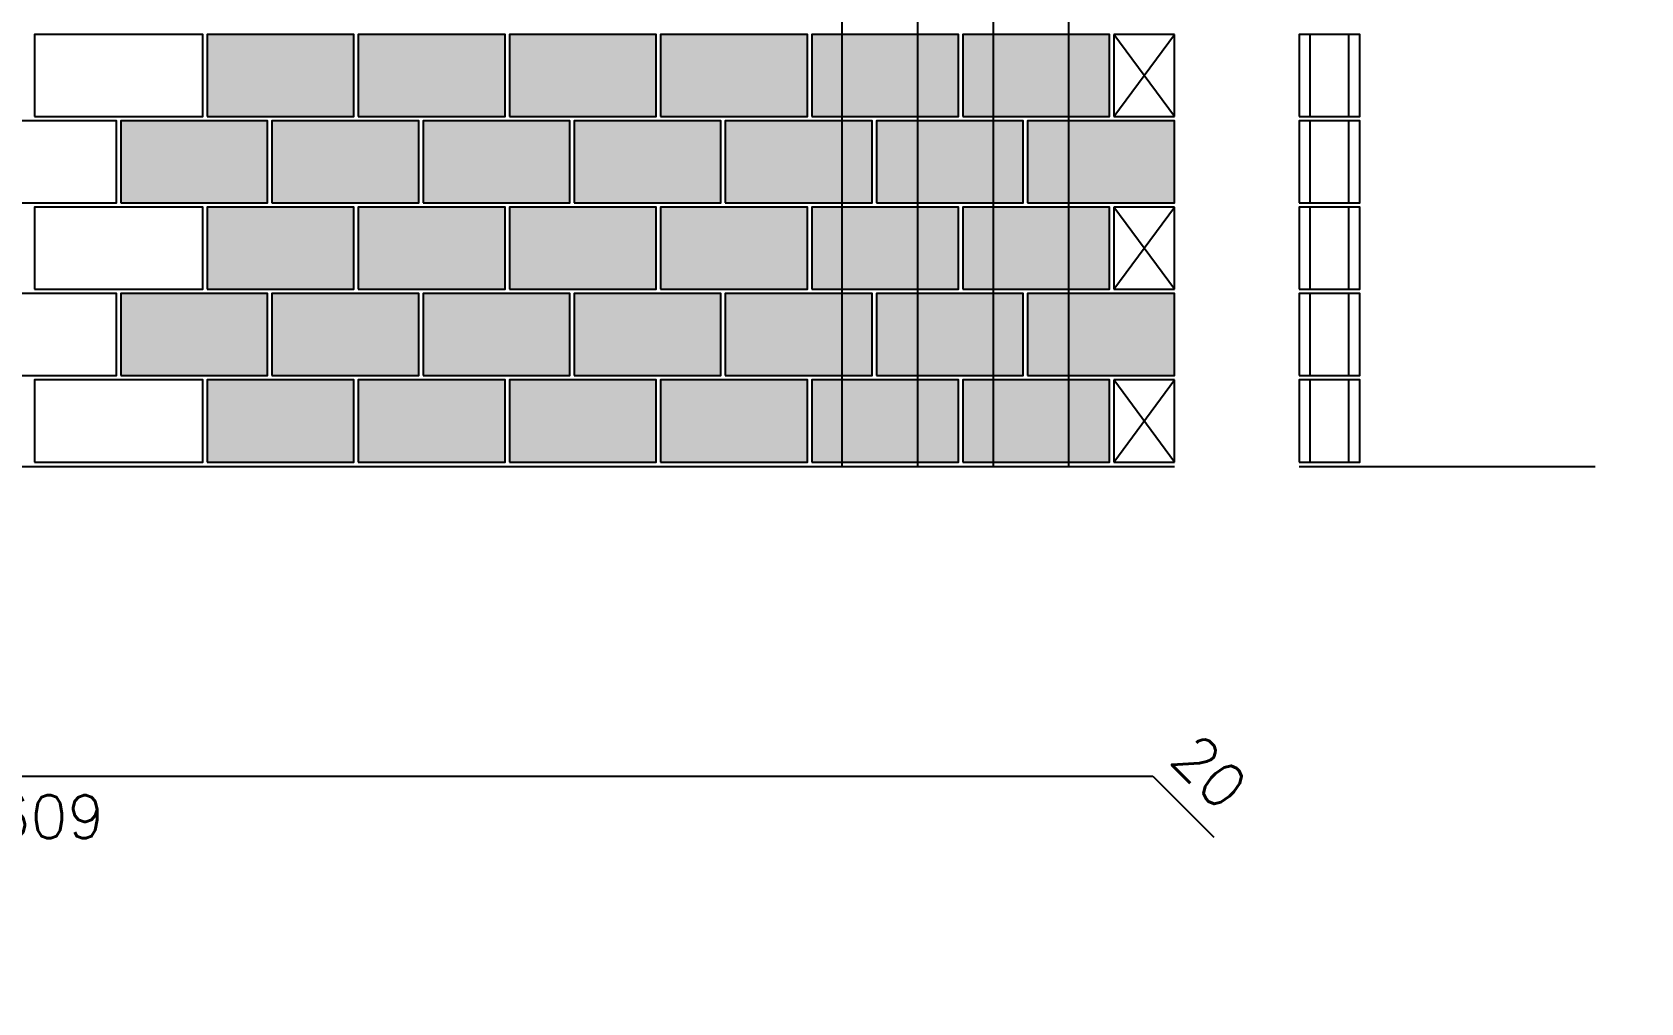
# Model space of a CAD drawing. Extents: x -1.9 to 86, y -1.6 to 60.9.
# Drawn here: x 25.77 to 33.22, y 45.01 to 49.5 of the extents above; entities that cross this region are included whole.
import ezdxf

# ---------------------------------------------------------------- set-up
doc = ezdxf.new("R2010")
doc.units = 0
doc.header["$MEASUREMENT"] = 0
for name, color, linetype in [('PENA_02', 2, 'CONTINUOUS'), ('PENA_03', 3, 'CONTINUOUS'), ('PENA_05', 5, 'CONTINUOUS'), ('PENA_21', 100, 'CONTINUOUS')]:
    doc.layers.add(name, color=color, linetype=linetype)
doc.styles.get("Standard").update_dxf_attribs({"font": 'ROMANS.SHX'})

msp = doc.modelspace()

# ---------------------------------------------------------------- linework, layer by layer
at = {"layer": 'PENA_02', "linetype": 'Continuous'}
for p, q in [((31.0616, 49.4933), (30.7816, 49.4933)), ((30.7816, 49.4933), (30.7816, 49.1133)), ((31.0616, 49.1133), (31.0616, 49.4933)), ((30.7816, 49.1133), (31.0616, 49.1133)), ((31.0616, 48.6933), (30.7816, 48.6933)), ((30.7816, 48.6933), (30.7816, 48.3133)), ((31.0616, 48.3133), (31.0616, 48.6933)), ((30.7816, 48.3133), (31.0616, 48.3133)), ((31.0616, 47.8933), (30.7816, 47.8933)), ((30.7816, 47.8933), (30.7816, 47.5133)), ((31.0616, 47.5133), (31.0616, 47.8933)), ((8.0816, 47.4933), (31.0616, 47.4933)), ((30.7816, 47.5133), (31.0616, 47.5133))]:
    msp.add_line(p, q, dxfattribs=at)
for points in [[(25.7816, 49.1133), (26.5616, 49.1133), (26.5616, 49.4933), (25.7816, 49.4933), (25.7816, 49.1133)], [(26.5816, 49.1133), (27.2616, 49.1133), (27.2616, 49.4933), (26.5816, 49.4933), (26.5816, 49.1133)], [(27.2816, 49.1133), (27.9616, 49.1133), (27.9616, 49.4933), (27.2816, 49.4933), (27.2816, 49.1133)], [(27.9816, 49.1133), (28.6616, 49.1133), (28.6616, 49.4933), (27.9816, 49.4933), (27.9816, 49.1133)], [(28.6816, 49.1133), (29.3616, 49.1133), (29.3616, 49.4933), (28.6816, 49.4933), (28.6816, 49.1133)], [(29.3816, 49.1133), (30.0616, 49.1133), (30.0616, 49.4933), (29.3816, 49.4933), (29.3816, 49.1133)], [(30.0816, 49.1133), (30.7616, 49.1133), (30.7616, 49.4933), (30.0816, 49.4933), (30.0816, 49.1133)], [(25.3816, 48.7133), (26.1616, 48.7133), (26.1616, 49.0933), (25.3816, 49.0933), (25.3816, 48.7133)], [(26.1816, 48.7133), (26.8616, 48.7133), (26.8616, 49.0933), (26.1816, 49.0933), (26.1816, 48.7133)], [(26.8816, 48.7133), (27.5616, 48.7133), (27.5616, 49.0933), (26.8816, 49.0933), (26.8816, 48.7133)], [(27.5816, 48.7133), (28.2616, 48.7133), (28.2616, 49.0933), (27.5816, 49.0933), (27.5816, 48.7133)], [(28.2816, 48.7133), (28.9616, 48.7133), (28.9616, 49.0933), (28.2816, 49.0933), (28.2816, 48.7133)], [(28.9816, 48.7133), (29.6616, 48.7133), (29.6616, 49.0933), (28.9816, 49.0933), (28.9816, 48.7133)], [(29.6816, 48.7133), (30.3616, 48.7133), (30.3616, 49.0933), (29.6816, 49.0933), (29.6816, 48.7133)], [(30.3816, 48.7133), (31.0616, 48.7133), (31.0616, 49.0933), (30.3816, 49.0933), (30.3816, 48.7133)], [(25.7816, 48.3133), (26.5616, 48.3133), (26.5616, 48.6933), (25.7816, 48.6933), (25.7816, 48.3133)], [(26.5816, 48.3133), (27.2616, 48.3133), (27.2616, 48.6933), (26.5816, 48.6933), (26.5816, 48.3133)], [(27.2816, 48.3133), (27.9616, 48.3133), (27.9616, 48.6933), (27.2816, 48.6933), (27.2816, 48.3133)], [(27.9816, 48.3133), (28.6616, 48.3133), (28.6616, 48.6933), (27.9816, 48.6933), (27.9816, 48.3133)], [(28.6816, 48.3133), (29.3616, 48.3133), (29.3616, 48.6933), (28.6816, 48.6933), (28.6816, 48.3133)], [(29.3816, 48.3133), (30.0616, 48.3133), (30.0616, 48.6933), (29.3816, 48.6933), (29.3816, 48.3133)], [(30.0816, 48.3133), (30.7616, 48.3133), (30.7616, 48.6933), (30.0816, 48.6933), (30.0816, 48.3133)], [(25.3816, 47.9133), (26.1616, 47.9133), (26.1616, 48.2933), (25.3816, 48.2933), (25.3816, 47.9133)], [(26.1816, 47.9133), (26.8616, 47.9133), (26.8616, 48.2933), (26.1816, 48.2933), (26.1816, 47.9133)], [(26.8816, 47.9133), (27.5616, 47.9133), (27.5616, 48.2933), (26.8816, 48.2933), (26.8816, 47.9133)], [(27.5816, 47.9133), (28.2616, 47.9133), (28.2616, 48.2933), (27.5816, 48.2933), (27.5816, 47.9133)], [(28.2816, 47.9133), (28.9616, 47.9133), (28.9616, 48.2933), (28.2816, 48.2933), (28.2816, 47.9133)], [(28.9816, 47.9133), (29.6616, 47.9133), (29.6616, 48.2933), (28.9816, 48.2933), (28.9816, 47.9133)], [(29.6816, 47.9133), (30.3616, 47.9133), (30.3616, 48.2933), (29.6816, 48.2933), (29.6816, 47.9133)], [(30.3816, 47.9133), (31.0616, 47.9133), (31.0616, 48.2933), (30.3816, 48.2933), (30.3816, 47.9133)], [(25.7816, 47.5133), (26.5616, 47.5133), (26.5616, 47.8933), (25.7816, 47.8933), (25.7816, 47.5133)], [(26.5816, 47.5133), (27.2616, 47.5133), (27.2616, 47.8933), (26.5816, 47.8933), (26.5816, 47.5133)], [(27.2816, 47.5133), (27.9616, 47.5133), (27.9616, 47.8933), (27.2816, 47.8933), (27.2816, 47.5133)], [(27.9816, 47.5133), (28.6616, 47.5133), (28.6616, 47.8933), (27.9816, 47.8933), (27.9816, 47.5133)], [(28.6816, 47.5133), (29.3616, 47.5133), (29.3616, 47.8933), (28.6816, 47.8933), (28.6816, 47.5133)], [(29.3816, 47.5133), (30.0616, 47.5133), (30.0616, 47.8933), (29.3816, 47.8933), (29.3816, 47.5133)], [(30.0816, 47.5133), (30.7616, 47.5133), (30.7616, 47.8933), (30.0816, 47.8933), (30.0816, 47.5133)]]:
    msp.add_lwpolyline(points, dxfattribs=at)
at = {"layer": 'PENA_03', "linetype": 'Continuous'}
for p, q in [((30.7816, 49.1133), (31.0616, 49.4933)), ((31.0616, 49.1133), (30.7816, 49.4933)), ((31.6896, 49.1133), (31.6896, 49.4933)), ((31.8696, 49.1133), (31.8696, 49.4933)), ((31.6896, 48.7133), (31.6896, 49.0933)), ((31.8696, 48.7133), (31.8696, 49.0933)), ((30.7816, 48.3133), (31.0616, 48.6933)), ((31.0616, 48.3133), (30.7816, 48.6933)), ((31.6896, 48.3133), (31.6896, 48.6933)), ((31.8696, 48.3133), (31.8696, 48.6933)), ((31.6896, 47.9133), (31.6896, 48.2933)), ((31.8696, 47.9133), (31.8696, 48.2933)), ((30.7816, 47.5133), (31.0616, 47.8933)), ((31.0616, 47.5133), (30.7816, 47.8933)), ((31.6896, 47.5133), (31.6896, 47.8933)), ((31.8696, 47.5133), (31.8696, 47.8933)), ((31.6396, 47.4933), (33.0103, 47.4933))]:
    msp.add_line(p, q, dxfattribs=at)
for points in [[(31.6396, 49.1133), (31.9196, 49.1133), (31.9196, 49.4933), (31.6396, 49.4933), (31.6396, 49.1133)], [(31.6396, 48.7133), (31.9196, 48.7133), (31.9196, 49.0933), (31.6396, 49.0933), (31.6396, 48.7133)], [(31.6396, 48.3133), (31.9196, 48.3133), (31.9196, 48.6933), (31.6396, 48.6933), (31.6396, 48.3133)], [(31.6396, 47.9133), (31.9196, 47.9133), (31.9196, 48.2933), (31.6396, 48.2933), (31.6396, 47.9133)], [(31.6396, 47.5133), (31.9196, 47.5133), (31.9196, 47.8933), (31.6396, 47.8933), (31.6396, 47.5133)]]:
    msp.add_lwpolyline(points, dxfattribs=at)
at = {"layer": 'PENA_05', "linetype": 'Continuous'}
for p, q in [((19.1717, 46.0593), (30.9614, 46.0597)), ((30.9614, 46.0597), (31.2443, 45.7769))]:
    msp.add_line(p, q, dxfattribs=at)
for points in [[(29.5216, 53.7333), (29.5216, 47.4933)], [(29.8716, 53.7333), (29.8716, 47.4933)], [(30.2216, 53.7333), (30.2216, 47.4933)], [(30.5716, 53.7333), (30.5716, 47.4933)]]:
    msp.add_lwpolyline(points, dxfattribs=at)
at = {"layer": 'PENA_21', "linetype": 'Continuous'}
for points in [[(26.5816, 49.1133), (27.2616, 49.1133), (27.2616, 49.4933), (26.5816, 49.4933), (26.5816, 49.1133)], [(27.2816, 49.1133), (27.9616, 49.1133), (27.9616, 49.4933), (27.2816, 49.4933), (27.2816, 49.1133)], [(27.9816, 49.1133), (28.6616, 49.1133), (28.6616, 49.4933), (27.9816, 49.4933), (27.9816, 49.1133)], [(28.6816, 49.1133), (29.3616, 49.1133), (29.3616, 49.4933), (28.6816, 49.4933), (28.6816, 49.1133)], [(29.3816, 49.1133), (30.0616, 49.1133), (30.0616, 49.4933), (29.3816, 49.4933), (29.3816, 49.1133)], [(30.0816, 49.1133), (30.7616, 49.1133), (30.7616, 49.4933), (30.0816, 49.4933), (30.0816, 49.1133)], [(26.1816, 48.7133), (26.8616, 48.7133), (26.8616, 49.0933), (26.1816, 49.0933), (26.1816, 48.7133)], [(26.8816, 48.7133), (27.5616, 48.7133), (27.5616, 49.0933), (26.8816, 49.0933), (26.8816, 48.7133)], [(27.5816, 48.7133), (28.2616, 48.7133), (28.2616, 49.0933), (27.5816, 49.0933), (27.5816, 48.7133)], [(28.2816, 48.7133), (28.9616, 48.7133), (28.9616, 49.0933), (28.2816, 49.0933), (28.2816, 48.7133)], [(28.9816, 48.7133), (29.6616, 48.7133), (29.6616, 49.0933), (28.9816, 49.0933), (28.9816, 48.7133)], [(29.6816, 48.7133), (30.3616, 48.7133), (30.3616, 49.0933), (29.6816, 49.0933), (29.6816, 48.7133)], [(30.3816, 48.7133), (31.0616, 48.7133), (31.0616, 49.0933), (30.3816, 49.0933), (30.3816, 48.7133)], [(26.5816, 48.3133), (27.2616, 48.3133), (27.2616, 48.6933), (26.5816, 48.6933), (26.5816, 48.3133)], [(27.2816, 48.3133), (27.9616, 48.3133), (27.9616, 48.6933), (27.2816, 48.6933), (27.2816, 48.3133)], [(27.9816, 48.3133), (28.6616, 48.3133), (28.6616, 48.6933), (27.9816, 48.6933), (27.9816, 48.3133)], [(28.6816, 48.3133), (29.3616, 48.3133), (29.3616, 48.6933), (28.6816, 48.6933), (28.6816, 48.3133)], [(29.3816, 48.3133), (30.0616, 48.3133), (30.0616, 48.6933), (29.3816, 48.6933), (29.3816, 48.3133)], [(30.0816, 48.3133), (30.7616, 48.3133), (30.7616, 48.6933), (30.0816, 48.6933), (30.0816, 48.3133)], [(26.1816, 47.9133), (26.8616, 47.9133), (26.8616, 48.2933), (26.1816, 48.2933), (26.1816, 47.9133)], [(26.8816, 47.9133), (27.5616, 47.9133), (27.5616, 48.2933), (26.8816, 48.2933), (26.8816, 47.9133)], [(27.5816, 47.9133), (28.2616, 47.9133), (28.2616, 48.2933), (27.5816, 48.2933), (27.5816, 47.9133)], [(28.2816, 47.9133), (28.9616, 47.9133), (28.9616, 48.2933), (28.2816, 48.2933), (28.2816, 47.9133)], [(28.9816, 47.9133), (29.6616, 47.9133), (29.6616, 48.2933), (28.9816, 48.2933), (28.9816, 47.9133)], [(29.6816, 47.9133), (30.3616, 47.9133), (30.3616, 48.2933), (29.6816, 48.2933), (29.6816, 47.9133)], [(30.3816, 47.9133), (31.0616, 47.9133), (31.0616, 48.2933), (30.3816, 48.2933), (30.3816, 47.9133)], [(26.5816, 47.5133), (27.2616, 47.5133), (27.2616, 47.8933), (26.5816, 47.8933), (26.5816, 47.5133)], [(27.2816, 47.5133), (27.9616, 47.5133), (27.9616, 47.8933), (27.2816, 47.8933), (27.2816, 47.5133)], [(27.9816, 47.5133), (28.6616, 47.5133), (28.6616, 47.8933), (27.9816, 47.8933), (27.9816, 47.5133)], [(28.6816, 47.5133), (29.3616, 47.5133), (29.3616, 47.8933), (28.6816, 47.8933), (28.6816, 47.5133)], [(29.3816, 47.5133), (30.0616, 47.5133), (30.0616, 47.8933), (29.3816, 47.8933), (29.3816, 47.5133)], [(30.0816, 47.5133), (30.7616, 47.5133), (30.7616, 47.8933), (30.0816, 47.8933), (30.0816, 47.5133)]]:
    msp.add_lwpolyline(points, dxfattribs=at)
for points in [[(26.5816, 49.1133), (27.2616, 49.1133), (27.2616, 49.4933)], [(26.5816, 49.1133), (27.2616, 49.4933), (26.5816, 49.4933)], [(26.5816, 49.1133), (26.5816, 49.4933), (26.5816, 49.1133)], [(27.2816, 49.1133), (27.9616, 49.1133), (27.9616, 49.4933)], [(27.2816, 49.1133), (27.9616, 49.4933), (27.2816, 49.4933)], [(27.2816, 49.1133), (27.2816, 49.4933), (27.2816, 49.1133)], [(27.9816, 49.1133), (28.6616, 49.1133), (28.6616, 49.4933)], [(27.9816, 49.1133), (28.6616, 49.4933), (27.9816, 49.4933)], [(27.9816, 49.1133), (27.9816, 49.4933), (27.9816, 49.1133)], [(28.6816, 49.1133), (29.3616, 49.1133), (29.3616, 49.4933)], [(28.6816, 49.1133), (29.3616, 49.4933), (28.6816, 49.4933)], [(28.6816, 49.1133), (28.6816, 49.4933), (28.6816, 49.1133)], [(29.3816, 49.1133), (30.0616, 49.1133), (30.0616, 49.4933)], [(29.3816, 49.1133), (30.0616, 49.4933), (29.3816, 49.4933)], [(29.3816, 49.1133), (29.3816, 49.4933), (29.3816, 49.1133)], [(30.0816, 49.1133), (30.7616, 49.1133), (30.7616, 49.4933)], [(30.0816, 49.1133), (30.7616, 49.4933), (30.0816, 49.4933)], [(30.0816, 49.1133), (30.0816, 49.4933), (30.0816, 49.1133)], [(26.1816, 48.7133), (26.8616, 48.7133), (26.8616, 49.0933)], [(26.1816, 48.7133), (26.8616, 49.0933), (26.1816, 49.0933)], [(26.1816, 48.7133), (26.1816, 49.0933), (26.1816, 48.7133)], [(26.8816, 48.7133), (27.5616, 48.7133), (27.5616, 49.0933)], [(26.8816, 48.7133), (27.5616, 49.0933), (26.8816, 49.0933)], [(26.8816, 48.7133), (26.8816, 49.0933), (26.8816, 48.7133)], [(27.5816, 48.7133), (28.2616, 48.7133), (28.2616, 49.0933)], [(27.5816, 48.7133), (28.2616, 49.0933), (27.5816, 49.0933)], [(27.5816, 48.7133), (27.5816, 49.0933), (27.5816, 48.7133)], [(28.2816, 48.7133), (28.9616, 48.7133), (28.9616, 49.0933)], [(28.2816, 48.7133), (28.9616, 49.0933), (28.2816, 49.0933)], [(28.2816, 48.7133), (28.2816, 49.0933), (28.2816, 48.7133)], [(28.9816, 48.7133), (29.6616, 48.7133), (29.6616, 49.0933)], [(28.9816, 48.7133), (29.6616, 49.0933), (28.9816, 49.0933)], [(28.9816, 48.7133), (28.9816, 49.0933), (28.9816, 48.7133)], [(29.6816, 48.7133), (30.3616, 48.7133), (30.3616, 49.0933)], [(29.6816, 48.7133), (30.3616, 49.0933), (29.6816, 49.0933)], [(29.6816, 48.7133), (29.6816, 49.0933), (29.6816, 48.7133)], [(30.3816, 48.7133), (31.0616, 48.7133), (31.0616, 49.0933)], [(30.3816, 48.7133), (31.0616, 49.0933), (30.3816, 49.0933)], [(30.3816, 48.7133), (30.3816, 49.0933), (30.3816, 48.7133)], [(26.5816, 48.3133), (27.2616, 48.3133), (27.2616, 48.6933)], [(26.5816, 48.3133), (27.2616, 48.6933), (26.5816, 48.6933)], [(26.5816, 48.3133), (26.5816, 48.6933), (26.5816, 48.3133)], [(27.2816, 48.3133), (27.9616, 48.3133), (27.9616, 48.6933)], [(27.2816, 48.3133), (27.9616, 48.6933), (27.2816, 48.6933)], [(27.2816, 48.3133), (27.2816, 48.6933), (27.2816, 48.3133)], [(27.9816, 48.3133), (28.6616, 48.3133), (28.6616, 48.6933)], [(27.9816, 48.3133), (28.6616, 48.6933), (27.9816, 48.6933)], [(27.9816, 48.3133), (27.9816, 48.6933), (27.9816, 48.3133)], [(28.6816, 48.3133), (29.3616, 48.3133), (29.3616, 48.6933)], [(28.6816, 48.3133), (29.3616, 48.6933), (28.6816, 48.6933)], [(28.6816, 48.3133), (28.6816, 48.6933), (28.6816, 48.3133)], [(29.3816, 48.3133), (30.0616, 48.3133), (30.0616, 48.6933)], [(29.3816, 48.3133), (30.0616, 48.6933), (29.3816, 48.6933)], [(29.3816, 48.3133), (29.3816, 48.6933), (29.3816, 48.3133)], [(30.0816, 48.3133), (30.7616, 48.3133), (30.7616, 48.6933)], [(30.0816, 48.3133), (30.7616, 48.6933), (30.0816, 48.6933)], [(30.0816, 48.3133), (30.0816, 48.6933), (30.0816, 48.3133)], [(26.1816, 47.9133), (26.8616, 47.9133), (26.8616, 48.2933)], [(26.1816, 47.9133), (26.8616, 48.2933), (26.1816, 48.2933)], [(26.1816, 47.9133), (26.1816, 48.2933), (26.1816, 47.9133)], [(26.8816, 47.9133), (27.5616, 47.9133), (27.5616, 48.2933)], [(26.8816, 47.9133), (27.5616, 48.2933), (26.8816, 48.2933)], [(26.8816, 47.9133), (26.8816, 48.2933), (26.8816, 47.9133)], [(27.5816, 47.9133), (28.2616, 47.9133), (28.2616, 48.2933)], [(27.5816, 47.9133), (28.2616, 48.2933), (27.5816, 48.2933)], [(27.5816, 47.9133), (27.5816, 48.2933), (27.5816, 47.9133)], [(28.2816, 47.9133), (28.9616, 47.9133), (28.9616, 48.2933)], [(28.2816, 47.9133), (28.9616, 48.2933), (28.2816, 48.2933)], [(28.2816, 47.9133), (28.2816, 48.2933), (28.2816, 47.9133)], [(28.9816, 47.9133), (29.6616, 47.9133), (29.6616, 48.2933)], [(28.9816, 47.9133), (29.6616, 48.2933), (28.9816, 48.2933)], [(28.9816, 47.9133), (28.9816, 48.2933), (28.9816, 47.9133)], [(29.6816, 47.9133), (30.3616, 47.9133), (30.3616, 48.2933)], [(29.6816, 47.9133), (30.3616, 48.2933), (29.6816, 48.2933)], [(29.6816, 47.9133), (29.6816, 48.2933), (29.6816, 47.9133)], [(30.3816, 47.9133), (31.0616, 47.9133), (31.0616, 48.2933)], [(30.3816, 47.9133), (31.0616, 48.2933), (30.3816, 48.2933)], [(30.3816, 47.9133), (30.3816, 48.2933), (30.3816, 47.9133)], [(26.5816, 47.5133), (27.2616, 47.5133), (27.2616, 47.8933)], [(26.5816, 47.5133), (27.2616, 47.8933), (26.5816, 47.8933)], [(26.5816, 47.5133), (26.5816, 47.8933), (26.5816, 47.5133)], [(27.2816, 47.5133), (27.9616, 47.5133), (27.9616, 47.8933)], [(27.2816, 47.5133), (27.9616, 47.8933), (27.2816, 47.8933)], [(27.2816, 47.5133), (27.2816, 47.8933), (27.2816, 47.5133)], [(27.9816, 47.5133), (28.6616, 47.5133), (28.6616, 47.8933)], [(27.9816, 47.5133), (28.6616, 47.8933), (27.9816, 47.8933)], [(27.9816, 47.5133), (27.9816, 47.8933), (27.9816, 47.5133)], [(28.6816, 47.5133), (29.3616, 47.5133), (29.3616, 47.8933)], [(28.6816, 47.5133), (29.3616, 47.8933), (28.6816, 47.8933)], [(28.6816, 47.5133), (28.6816, 47.8933), (28.6816, 47.5133)], [(29.3816, 47.5133), (30.0616, 47.5133), (30.0616, 47.8933)], [(29.3816, 47.5133), (30.0616, 47.8933), (29.3816, 47.8933)], [(29.3816, 47.5133), (29.3816, 47.8933), (29.3816, 47.5133)], [(30.0816, 47.5133), (30.7616, 47.5133), (30.7616, 47.8933)], [(30.0816, 47.5133), (30.7616, 47.8933), (30.0816, 47.8933)], [(30.0816, 47.5133), (30.0816, 47.8933), (30.0816, 47.5133)]]:
    msp.add_solid(points, dxfattribs=at)

# ---------------------------------------------------------------- texts
at = {"layer": 'PENA_03', "linetype": 'Continuous'}
msp.add_text('20', height=0.2, rotation=315, dxfattribs=at).set_placement((31.0321, 46.1304))
msp.add_text('1 N6 %%c 10 C=609', height=0.2, dxfattribs=at).set_placement((23.5951, 45.7717))

doc.saveas('drawing.dxf')
